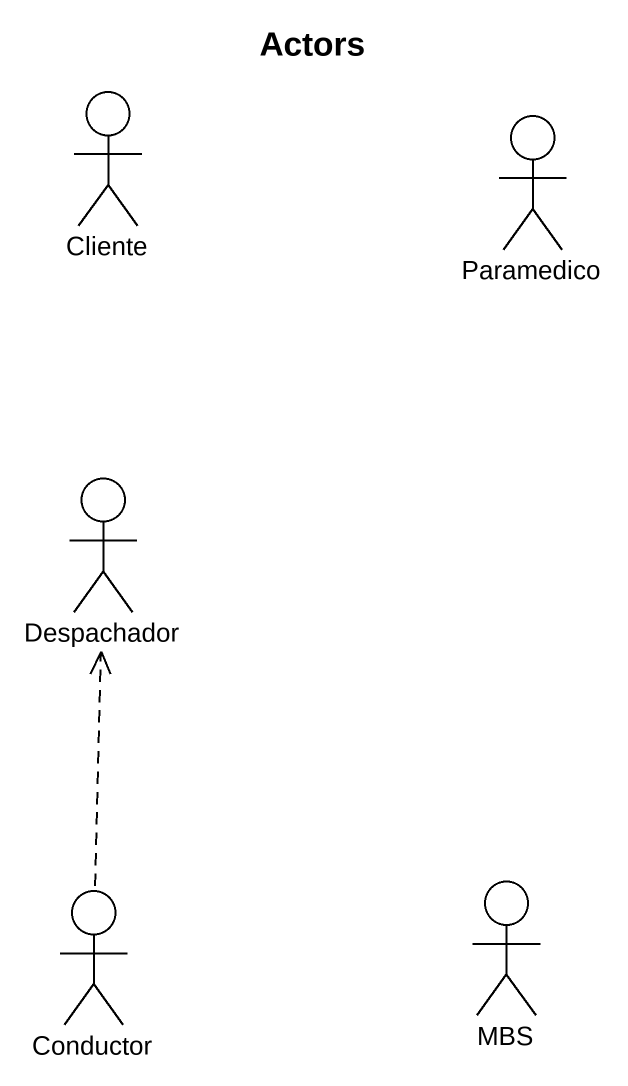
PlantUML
@startuml
title Actors
actor Cliente
actor Paramedico
actor Despachador
actor Conductor
actor MBS
Conductor .up.> Despachador
@enduml
